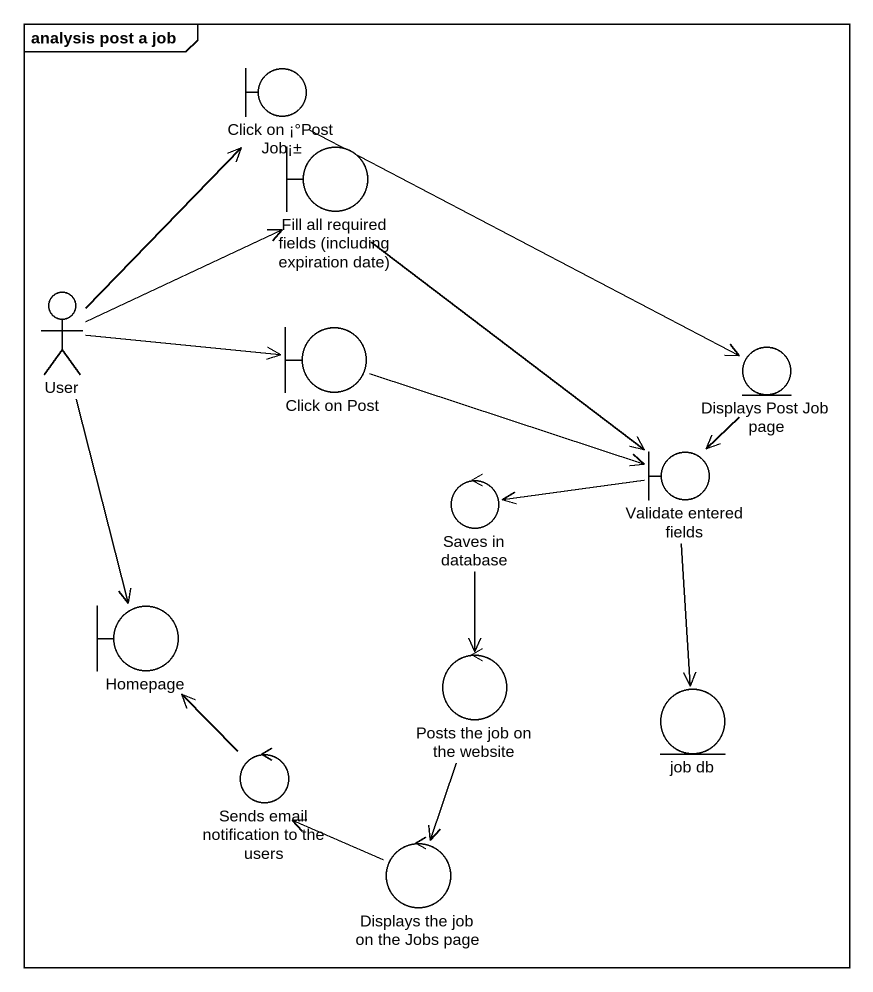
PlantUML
@startuml
mainframe analysis post a job
boundary "Click on ¡°Post Job¡±" as Click_on_Post_Job
boundary "Fill all required fields (including expiration date)" as Fill_all_required_fields
actor User
boundary "Click on Post" as Click_on_Post
entity "Displays Post Job page" as Displays_Post_Job_page
control "Saves in database" as Saves_in_database
boundary "Validate entered fields" as Validate_entered_fields
boundary Homepage
control "Posts the job on the website" as Posts_the_job_on_the_website
entity "job db" as job_db
control "Sends email notification to the users" as Sends_email_notification_to
control "Displays the job on the Jobs page" as Displays_the_job_on_the
Click_on_Post_Job -right-> Displays_Post_Job_page
Fill_all_required_fields --> Validate_entered_fields
User -up-> Click_on_Post_Job
User -right-> Fill_all_required_fields
User -right-> Click_on_Post
User --> Homepage
Click_on_Post -right-> Validate_entered_fields
Displays_Post_Job_page --> Validate_entered_fields
Saves_in_database --> Posts_the_job_on_the_website
Validate_entered_fields -left-> Saves_in_database
Validate_entered_fields --> job_db
Posts_the_job_on_the_website --> Displays_the_job_on_the
Sends_email_notification_to -up-> Homepage
Displays_the_job_on_the -left-> Sends_email_notification_to
@enduml
